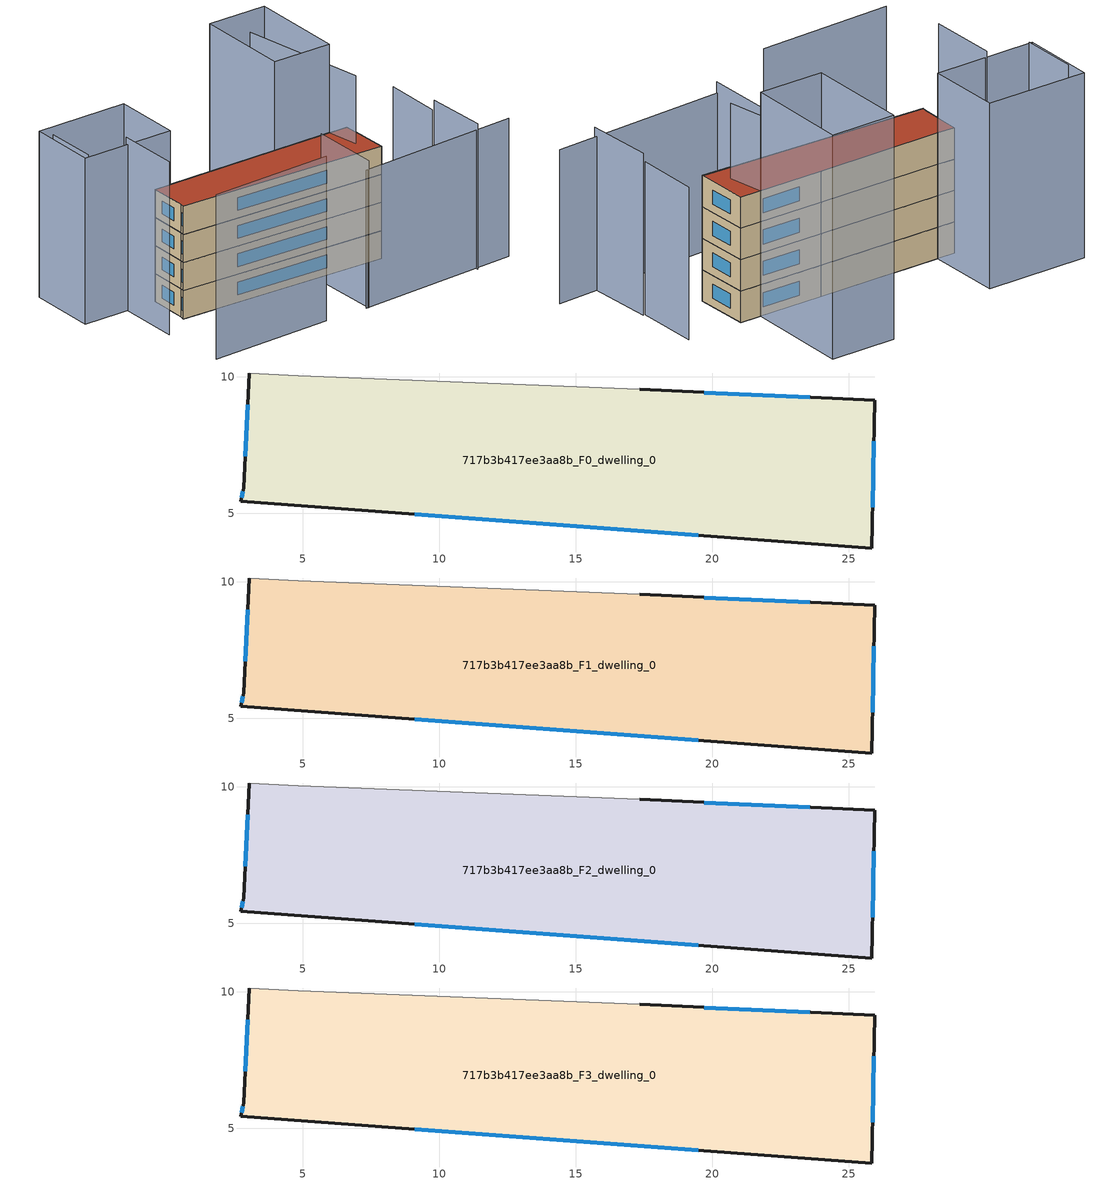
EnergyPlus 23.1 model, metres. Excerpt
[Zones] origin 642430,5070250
717b3b417ee3aa8b_F0_dwelling_0
 floor ground (EU_floor_Construction): 25.84,3.74 25.95,9.14 17.34,9.54 4.83,10.04 3.03,10.15 2.83,5.94 2.73,5.44 z0
 wall outside (EU_wall_Construction): 17.34,9.54 25.95,9.14 25.84,3.74 2.73,5.44 2.83,5.94 3.03,10.15 z0:3
 wall adiabatic (EU_wall_Construction): 3.03,10.15 4.83,10.04 17.34,9.54 z0:3
 window (EU_Window_Construction): 19.48,4.21 9.09,4.97 / 2.76,5.58 2.8,5.81 / 2.89,7.1 2.97,8.99 / 19.71,9.43 23.58,9.25 / 25.92,7.65 25.87,5.22 z0.83:2.17
717b3b417ee3aa8b_F1_dwelling_0
 floor to 717b3b417ee3aa8b_F0_dwelling_0 (EU_floor_Construction): 25.84,3.74 25.95,9.14 17.34,9.54 4.83,10.04 3.03,10.15 2.83,5.94 2.73,5.44 z3
 wall outside (EU_wall_Construction): 17.34,9.54 25.95,9.14 25.84,3.74 2.73,5.44 2.83,5.94 3.03,10.15 z3:6
 wall adiabatic (EU_wall_Construction): 3.03,10.15 4.83,10.04 17.34,9.54 z3:6
 window (EU_Window_Construction): 19.48,4.21 9.09,4.97 / 2.76,5.58 2.8,5.81 / 2.89,7.1 2.97,8.99 / 19.71,9.43 23.58,9.25 / 25.92,7.65 25.87,5.22 z3.83:5.17
717b3b417ee3aa8b_F2_dwelling_0
 floor to 717b3b417ee3aa8b_F1_dwelling_0 (EU_floor_Construction): 25.84,3.74 25.95,9.14 17.34,9.54 4.83,10.04 3.03,10.15 2.83,5.94 2.73,5.44 z6
 wall outside (EU_wall_Construction): 17.34,9.54 25.95,9.14 25.84,3.74 2.73,5.44 2.83,5.94 3.03,10.15 z6:9
 wall adiabatic (EU_wall_Construction): 3.03,10.15 4.83,10.04 17.34,9.54 z6:9
 window (EU_Window_Construction): 19.48,4.21 9.09,4.97 / 2.76,5.58 2.8,5.81 / 2.89,7.1 2.97,8.99 / 19.71,9.43 23.58,9.25 / 25.92,7.65 25.87,5.22 z6.83:8.17
717b3b417ee3aa8b_F3_dwelling_0
 floor to 717b3b417ee3aa8b_F2_dwelling_0 (EU_floor_Construction): 25.84,3.74 25.95,9.14 17.34,9.54 4.83,10.04 3.03,10.15 2.83,5.94 2.73,5.44 z9
 wall outside (EU_wall_Construction): 17.34,9.54 25.95,9.14 25.84,3.74 2.73,5.44 2.83,5.94 3.03,10.15 z9:12
 wall adiabatic (EU_wall_Construction): 3.03,10.15 4.83,10.04 17.34,9.54 z9:12
 window (EU_Window_Construction): 19.48,4.21 9.09,4.97 / 2.76,5.58 2.8,5.81 / 2.89,7.1 2.97,8.99 / 19.71,9.43 23.58,9.25 / 25.92,7.65 25.87,5.22 z9.83:11.17
 roof outside (EU_roof_Construction): 25.95,9.14 25.84,3.74 2.73,5.44 2.83,5.94 3.03,10.15 4.83,10.04 17.34,9.54 z12
shading: -4.65,16.14 -4.87,10.55 z0:17.9; -0.37,-3.36 13.14,-3.49 z0:17.5; 17.83,-3.77 35.64,-3.58 z0:14.7; 31.55,-3.87 31.55,2.73 z0:15.5; 18.25,3.55 18.05,-3.87 z0:15.7; 31.31,2.74 31.55,8.94 z0:14.6; -0.24,10.46 -0.48,3.65 z0:18.4; 5.13,17.45 4.83,10.05 / 4.83,10.05 -5.31,10.46 / -5.31,10.46 -5,17.86 / -5,17.86 5.13,17.45 z0:17.7; 23.85,9.24 17.34,9.54 / 17.34,9.54 17.83,20 / 17.83,20 24.33,19.7 / 24.33,19.7 23.85,9.24 z0:21.4; 24.3,5.73 22.51,19.56 z0:19.2
[Building]
EU S2 Campaign: North Axis=0; Terrain=City; Solar Distribution=FullExterior
[Site:Location]
Lyon-Bron: Latitude=45.75; Longitude=5; Time Zone=1; Elevation=198
[SizingPeriod:WeatherFileDays]
AnnualSizingPeriod: Begin Month=1; Begin Day of Month=1; End Month=12; End Day of Month=31; Day of Week for Start Day=Monday; Use Weather File Daylight Saving Period=No; Use Weather File Rain and Snow Indicators=No
[MATERIAL]
EU_InternalMass_Material: Roughness=MediumRough; Thickness=0.1; Conductivity=1; Density=1800; Specific Heat=900; Thermal Absorptance=0.9; Solar Absorptance=0.7; Visible Absorptance=0.7
[MATERIAL:NOMASS] Roughness=MediumRough; Thermal Absorptance=0.9; Solar Absorptance=0.7; Visible Absorptance=0.7
Name | Thermal Resistance
EU_wall_NoMass | 0.87146
EU_roof_NoMass | 0.842276
EU_floor_NoMass | 0.496999
[WINDOWMATERIAL:SIMPLEGLAZINGSYSTEM]
EU_Window_SimpleGlazing: UFactor=2.2525; Solar Heat Gain Coefficient=0.76; Visible Transmittance=0.76
[CONSTRUCTION]
EU_wall_Construction: EU_wall_NoMass
EU_roof_Construction: EU_roof_NoMass
EU_floor_Construction: EU_floor_NoMass
EU_InternalMass_Construction: EU_InternalMass_Material
EU_Window_Construction: EU_Window_SimpleGlazing
[ZONE] Type=1; Multiplier=1; Ceiling Height=autocalculate; Floor Area=autocalculate; Part of Total Floor Area=Yes
Name | Volume
717b3b417ee3aa8b_F0_dwelling_0 | 349.596
717b3b417ee3aa8b_F1_dwelling_0; 717b3b417ee3aa8b_F2_dwelling_0 | 349.594
717b3b417ee3aa8b_F3_dwelling_0 | 699.1875
[INTERNALMASS] Construction=EU_InternalMass_Construction; Surface Area=116.531
Name | Zone or ZoneList
717b3b417ee3aa8b_F0_dwelling_0_EU_InternalMass | 717b3b417ee3aa8b_F0_dwelling_0
717b3b417ee3aa8b_F1_dwelling_0_EU_InternalMass | 717b3b417ee3aa8b_F1_dwelling_0
717b3b417ee3aa8b_F2_dwelling_0_EU_InternalMass | 717b3b417ee3aa8b_F2_dwelling_0
717b3b417ee3aa8b_F3_dwelling_0_EU_InternalMass | 717b3b417ee3aa8b_F3_dwelling_0
[OTHEREQUIPMENT] Fuel Type=Electricity; Design Level Calculation Method=Watts/Area; Power per Zone Floor Area=1; Fraction Latent=0; Fraction Radiant=0; Fraction Lost=0; Carbon Dioxide Generation Rate=0; EndUse Subcategory=EU_Step8_InternalGains
Name | Zone or ZoneList or Space or SpaceList | Schedule
EU_Step8_InternalGain_717b3b417ee3aa8b_F0_dwelling_0_f000 | 717b3b417ee3aa8b_F0_dwelling_0 | EU_Step8_GainSchedule_717b3b417ee3aa8b_F0_dwelling_0_f000
EU_Step8_InternalGain_717b3b417ee3aa8b_F1_dwelling_0_f000 | 717b3b417ee3aa8b_F1_dwelling_0 | EU_Step8_GainSchedule_717b3b417ee3aa8b_F1_dwelling_0_f000
EU_Step8_InternalGain_717b3b417ee3aa8b_F2_dwelling_0_f000 | 717b3b417ee3aa8b_F2_dwelling_0 | EU_Step8_GainSchedule_717b3b417ee3aa8b_F2_dwelling_0_f000
EU_Step8_InternalGain_717b3b417ee3aa8b_F3_dwelling_0_f000 | 717b3b417ee3aa8b_F3_dwelling_0 | EU_Step8_GainSchedule_717b3b417ee3aa8b_F3_dwelling_0_f000
[ZONEVENTILATION:DESIGNFLOWRATE] Schedule=EU_AlwaysOn; Design Flow Rate Calculation Method=AirChanges/Hour; Air Changes per Hour=0.425; Ventilation Type=Natural; Fan Pressure Rise=0; Fan Total Efficiency=1; Constant Term Coefficient=1; Temperature Term Coefficient=0; Velocity Term Coefficient=0; Velocity Squared Term Coefficient=0; Minimum Indoor Temperature=-100; Maximum Indoor Temperature=100; Delta Temperature=-100; Minimum Outdoor Temperature=-100; Maximum Outdoor Temperature=100; Maximum Wind Speed=40
Name | Zone or ZoneList or Space or SpaceList
EU_ConstantAir_717b3b417ee3aa8b_F0_dwelling_0 | 717b3b417ee3aa8b_F0_dwelling_0
EU_ConstantAir_717b3b417ee3aa8b_F1_dwelling_0 | 717b3b417ee3aa8b_F1_dwelling_0
EU_ConstantAir_717b3b417ee3aa8b_F2_dwelling_0 | 717b3b417ee3aa8b_F2_dwelling_0
EU_ConstantAir_717b3b417ee3aa8b_F3_dwelling_0 | 717b3b417ee3aa8b_F3_dwelling_0
[HVACTEMPLATE:THERMOSTAT] Constant Heating Setpoint=20; Constant Cooling Setpoint=50
EU_HeatOnly_717b3b417ee3aa8b_F0_dwelling_0; EU_HeatOnly_717b3b417ee3aa8b_F1_dwelling_0; EU_HeatOnly_717b3b417ee3aa8b_F2_dwelling_0; EU_HeatOnly_717b3b417ee3aa8b_F3_dwelling_0
[HVACTEMPLATE:ZONE:IDEALLOADSAIRSYSTEM] System Availability Schedule=EU_AlwaysOn; Maximum Heating Supply Air Temperature=50; Minimum Cooling Supply Air Temperature=13; Maximum Heating Supply Air Humidity Ratio=0.0156; Minimum Cooling Supply Air Humidity Ratio=0.0077; Heating Limit=NoLimit; Cooling Limit=NoLimit; Heating Availability Schedule=EU_AlwaysOn; Cooling Availability Schedule=EU_CoolingOff; Dehumidification Control Type=ConstantSensibleHeatRatio; Cooling Sensible Heat Ratio=0.7; Dehumidification Setpoint=60; Humidification Control Type=None; Humidification Setpoint=30; Outdoor Air Method=None; Outdoor Air Flow Rate per Person=0.00944; Outdoor Air Flow Rate per Zone Floor Area=0; Outdoor Air Flow Rate per Zone=0; Demand Controlled Ventilation Type=None; Outdoor Air Economizer Type=NoEconomizer; Heat Recovery Type=None; Sensible Heat Recovery Effectiveness=0.7; Latent Heat Recovery Effectiveness=0.65
Name | Template Thermostat
717b3b417ee3aa8b_F0_dwelling_0 | EU_HeatOnly_717b3b417ee3aa8b_F0_dwelling_0
717b3b417ee3aa8b_F1_dwelling_0 | EU_HeatOnly_717b3b417ee3aa8b_F1_dwelling_0
717b3b417ee3aa8b_F2_dwelling_0 | EU_HeatOnly_717b3b417ee3aa8b_F2_dwelling_0
717b3b417ee3aa8b_F3_dwelling_0 | EU_HeatOnly_717b3b417ee3aa8b_F3_dwelling_0
[SIZING:ZONE] Zone Cooling Design Supply Air Temperature Input Method=SupplyAirTemperature; Zone Cooling Design Supply Air Temperature=13; Zone Heating Design Supply Air Temperature Input Method=SupplyAirTemperature; Zone Heating Design Supply Air Temperature=50; Zone Cooling Design Supply Air Humidity Ratio=0.008; Zone Heating Design Supply Air Humidity Ratio=0.008; Cooling Design Air Flow Method=DesignDay; Cooling Design Air Flow Rate=0; Cooling Minimum Air Flow per Zone Floor Area=0.000762; Cooling Minimum Air Flow=0; Cooling Minimum Air Flow Fraction=0.2; Heating Design Air Flow Method=DesignDay; Heating Design Air Flow Rate=0; Heating Maximum Air Flow per Zone Floor Area=0.002032; Heating Maximum Air Flow=0.141576; Heating Maximum Air Flow Fraction=0.3; Account for Dedicated Outdoor Air System=No; Dedicated Outdoor Air System Control Strategy=NeutralSupplyAir; Dedicated Outdoor Air Low Setpoint Temperature for Design=autosize; Dedicated Outdoor Air High Setpoint Temperature for Design=autosize; Zone Load Sizing Method=Sensible Load Only No Latent Load; Zone Latent Cooling Design Supply Air Humidity Ratio Input Method=HumidityRatioDifference; Zone Cooling Design Supply Air Humidity Ratio Difference=0.005; Zone Latent Heating Design Supply Air Humidity Ratio Input Method=HumidityRatioDifference; Zone Humidification Design Supply Air Humidity Ratio Difference=0.005
717b3b417ee3aa8b_F0_dwelling_0; 717b3b417ee3aa8b_F1_dwelling_0; 717b3b417ee3aa8b_F2_dwelling_0; 717b3b417ee3aa8b_F3_dwelling_0
[SCHEDULE:CONSTANT]
Name | Hourly Value
EU_AlwaysOn | 1
EU_CoolingOff | 0
[SCHEDULE:FILE] Column Number=1; Rows to Skip at Top=0; Number of Hours of Data=8760; Column Separator=Comma; Interpolate to Timestep=No; Minutes per Item=60; Adjust Schedule for Daylight Savings=Yes
Name | File
EU_Step8_GainSchedule_717b3b417ee3aa8b_F0_dwelling_0_f000 | ../../schedules/717b3b417ee3aa8b/717b3b417ee3aa8b_F0_dwelling_0_f000_gain.csv
EU_Step8_GainSchedule_717b3b417ee3aa8b_F1_dwelling_0_f000 | ../../schedules/717b3b417ee3aa8b/717b3b417ee3aa8b_F1_dwelling_0_f000_gain.csv
EU_Step8_GainSchedule_717b3b417ee3aa8b_F2_dwelling_0_f000 | ../../schedules/717b3b417ee3aa8b/717b3b417ee3aa8b_F2_dwelling_0_f000_gain.csv
EU_Step8_GainSchedule_717b3b417ee3aa8b_F3_dwelling_0_f000 | ../../schedules/717b3b417ee3aa8b/717b3b417ee3aa8b_F3_dwelling_0_f000_gain.csv
